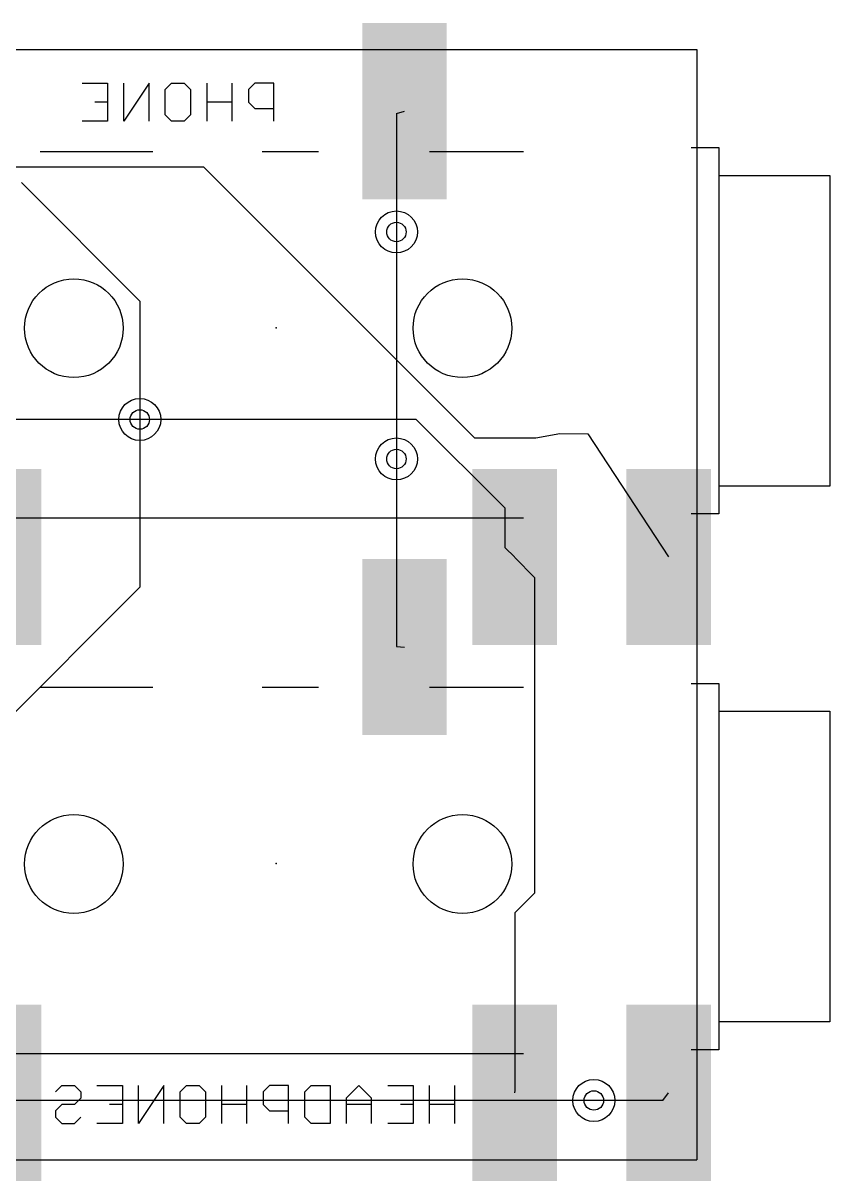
# Model space of a CAD drawing. Extents: x -0.09 to 4.03, y -0.1 to 0.91.
# Drawn here: x 3.459 to 4.031, y -0.015 to 0.806 of the extents above; entities that cross this region are included whole.
import ezdxf

# ---------------------------------------------------------------- set-up
doc = ezdxf.new("R2010")
doc.units = 0
for name, color, linetype in [('1', 22, 'CONTINUOUS'), ('16', 175, 'CONTINUOUS'), ('18', 82, 'CONTINUOUS'), ('20', 7, 'CONTINUOUS'), ('22', 253, 'CONTINUOUS'), ('24', 7, 'CONTINUOUS'), ('44', 253, 'CONTINUOUS'), ('52', 253, 'CONTINUOUS')]:
    doc.layers.add(name, color=color, linetype=linetype)

# ---------------------------------------------------------------- blocks, each defined once
blk = doc.blocks.new('RECT')
blk.add_solid([(-0.5, -0.5), (0.5, -0.5), (-0.5, 0.5), (0.5, 0.5)])
blk = doc.blocks.new('ROUNDV')
blk.add_circle((0, 0), 0.5)

msp = doc.modelspace()

# ---------------------------------------------------------------- linework, layer by layer
at = {"layer": '1'}
for p, q in [((3.458, 0.693), (3.542, 0.609)), ((3.724, 0.658), (3.724, 0.497)), ((3.542, 0.609), (3.542, 0.525)), ((3.542, 0.525), (3.542, 0.406)), ((3.542, 0.406), (3.353, 0.217)), ((3.864, 0.042), (3.388, 0.042))]:
    msp.add_line(p, q, dxfattribs=at)
at = {"layer": '16'}
for p, q in [((3.724, 0.742), (3.729724, 0.743602)), ((3.724, 0.742), (3.724, 0.658)), ((2.96324, 0.704157), (3.587097, 0.704157)), ((3.587097, 0.704157), (3.779255, 0.512)), ((3.542, 0.525), (3.269, 0.525)), ((3.738, 0.525), (3.542, 0.525)), ((3.801, 0.462), (3.738, 0.525)), ((3.779255, 0.512), (3.822805, 0.512)), ((3.822805, 0.512), (3.839835, 0.51497)), ((3.839835, 0.51497), (3.859835, 0.51472)), ((3.859835, 0.51472), (3.917055, 0.4275)), ((3.724, 0.497), (3.724, 0.364)), ((3.801, 0.434), (3.801, 0.462)), ((3.801, 0.434), (3.807835, 0.4275)), ((3.808, 0.427), (3.807835, 0.4275)), ((3.808, 0.427), (3.822, 0.413)), ((3.822, 0.413), (3.822, 0.189)), ((3.724, 0.364), (3.729724, 0.363602)), ((3.822, 0.189), (3.808, 0.175)), ((3.808, 0.175), (3.808, 0.049)), ((3.808, 0.049), (3.807835, 0.0475)), ((3.913, 0.042), (3.864, 0.042)), ((3.913, 0.042), (3.917055, 0.0475))]:
    msp.add_line(p, q, dxfattribs=at)
at = {"layer": '20'}
for p, q in [((0.03937, 0.787402), (3.937008, 0.787402)), ((3.937008, 0.787402), (3.937008, 0)), ((0.03937, 0), (3.937008, 0))]:
    msp.add_line(p, q, dxfattribs=at)
for centre in [(3.495236, 0.589724), (3.770827, 0.589724), (3.495236, 0.209724), (3.770827, 0.209724)]:
    msp.add_circle(centre, 0.035, dxfattribs=at)
at = {"layer": '22'}
for p, q in [((3.501112, 0.763578), (3.519127, 0.763578)), ((3.519127, 0.763578), (3.519127, 0.736555)), ((3.548593, 0.763578), (3.530577, 0.736555)), ((3.530577, 0.736555), (3.530577, 0.763578)), ((3.548593, 0.736555), (3.548593, 0.763578)), ((3.560042, 0.759074), (3.564546, 0.763578)), ((3.560042, 0.741059), (3.560042, 0.759074)), ((3.564546, 0.763578), (3.573554, 0.763578)), ((3.573554, 0.763578), (3.578058, 0.759074)), ((3.578058, 0.759074), (3.578058, 0.741059)), ((3.589508, 0.763578), (3.589508, 0.736555)), ((3.607523, 0.736555), (3.607523, 0.763578)), ((3.623477, 0.763578), (3.618973, 0.759074)), ((3.618973, 0.759074), (3.618973, 0.750067)), ((3.636988, 0.763578), (3.623477, 0.763578)), ((3.636988, 0.736555), (3.636988, 0.763578)), ((3.519127, 0.750067), (3.51012, 0.750067)), ((3.607523, 0.750067), (3.589508, 0.750067)), ((3.618973, 0.750067), (3.623477, 0.745563)), ((3.564546, 0.736555), (3.560042, 0.741059)), ((3.578058, 0.741059), (3.573554, 0.736555)), ((3.623477, 0.745563), (3.636988, 0.745563)), ((3.519127, 0.736555), (3.501112, 0.736555)), ((3.573554, 0.736555), (3.564546, 0.736555)), ((3.551319, 0.714921), (3.471319, 0.714921)), ((3.668819, 0.714921), (3.628819, 0.714921)), ((3.814134, 0.714921), (3.747569, 0.714921)), ((3.814134, 0.455079), (3.431319, 0.455079)), ((3.551319, 0.334921), (3.471319, 0.334921)), ((3.668819, 0.334921), (3.628819, 0.334921)), ((3.814134, 0.334921), (3.747569, 0.334921)), ((3.814134, 0.075079), (3.431319, 0.075079)), ((3.482139, 0.048098), (3.486643, 0.052602)), ((3.486643, 0.052602), (3.49565, 0.052602)), ((3.49565, 0.052602), (3.500154, 0.048098)), ((3.511604, 0.052602), (3.529619, 0.052602)), ((3.529619, 0.052602), (3.529619, 0.025579)), ((3.559085, 0.052602), (3.541069, 0.025579)), ((3.541069, 0.025579), (3.541069, 0.052602)), ((3.559085, 0.025579), (3.559085, 0.052602)), ((3.570534, 0.048098), (3.575038, 0.052602)), ((3.575038, 0.052602), (3.584046, 0.052602)), ((3.584046, 0.052602), (3.58855, 0.048098)), ((3.6, 0.052602), (3.6, 0.025579)), ((3.618015, 0.025579), (3.618015, 0.052602)), ((3.633969, 0.052602), (3.629465, 0.048098)), ((3.64748, 0.052602), (3.633969, 0.052602)), ((3.64748, 0.025579), (3.64748, 0.052602)), ((3.65893, 0.048098), (3.663434, 0.052602)), ((3.663434, 0.052602), (3.676945, 0.052602)), ((3.676945, 0.052602), (3.676945, 0.025579)), ((3.697403, 0.052602), (3.688395, 0.043594)), ((3.70641, 0.043594), (3.697403, 0.052602)), ((3.71786, 0.052602), (3.735876, 0.052602)), ((3.735876, 0.052602), (3.735876, 0.025579)), ((3.747325, 0.052602), (3.747325, 0.025579)), ((3.765341, 0.025579), (3.765341, 0.052602)), ((3.500154, 0.043594), (3.49565, 0.03909)), ((3.500154, 0.048098), (3.500154, 0.043594)), ((3.570534, 0.030083), (3.570534, 0.048098)), ((3.58855, 0.048098), (3.58855, 0.030083)), ((3.629465, 0.048098), (3.629465, 0.03909)), ((3.65893, 0.030083), (3.65893, 0.048098)), ((3.688395, 0.043594), (3.688395, 0.025579)), ((3.70641, 0.025579), (3.70641, 0.043594)), ((3.486643, 0.03909), (3.482139, 0.034586)), ((3.482139, 0.034586), (3.482139, 0.030083)), ((3.49565, 0.03909), (3.486643, 0.03909)), ((3.529619, 0.03909), (3.520612, 0.03909)), ((3.618015, 0.03909), (3.6, 0.03909)), ((3.629465, 0.03909), (3.633969, 0.034586)), ((3.633969, 0.034586), (3.64748, 0.034586)), ((3.70641, 0.03909), (3.688395, 0.03909)), ((3.735876, 0.03909), (3.726868, 0.03909)), ((3.765341, 0.03909), (3.747325, 0.03909)), ((3.482139, 0.030083), (3.486643, 0.025579)), ((3.486643, 0.025579), (3.49565, 0.025579)), ((3.49565, 0.025579), (3.500154, 0.030083)), ((3.529619, 0.025579), (3.511604, 0.025579)), ((3.575038, 0.025579), (3.570534, 0.030083)), ((3.584046, 0.025579), (3.575038, 0.025579)), ((3.58855, 0.030083), (3.584046, 0.025579)), ((3.663434, 0.025579), (3.65893, 0.030083)), ((3.676945, 0.025579), (3.663434, 0.025579)), ((3.735876, 0.025579), (3.71786, 0.025579))]:
    msp.add_line(p, q, dxfattribs=at)
at = {"layer": '24'}
for p in [(3.638819, 0.59), (3.638819, 0.21)]:
    msp.add_point(p, dxfattribs=at)
at = {"layer": '44'}
for centre in [(3.724, 0.658), (3.542, 0.525), (3.724, 0.497), (3.864, 0.042)]:
    msp.add_circle(centre, 0.00689, dxfattribs=at)
at = {"layer": '52'}
for p, q in [((3.932953, 0.717835), (3.952638, 0.717835)), ((3.952638, 0.717835), (3.952638, 0.69815)), ((3.952638, 0.69815), (3.952638, 0.477677)), ((3.952638, 0.69815), (4.031378, 0.69815)), ((4.031378, 0.69815), (4.031378, 0.477677)), ((3.952638, 0.477677), (3.952638, 0.457992)), ((4.031378, 0.477677), (3.952638, 0.477677)), ((3.952638, 0.457992), (3.932953, 0.457992)), ((3.932953, 0.337835), (3.952638, 0.337835)), ((3.952638, 0.337835), (3.952638, 0.31815)), ((3.952638, 0.31815), (3.952638, 0.097677)), ((3.952638, 0.31815), (4.031378, 0.31815)), ((4.031378, 0.31815), (4.031378, 0.097677)), ((3.952638, 0.097677), (3.952638, 0.077992)), ((4.031378, 0.097677), (3.952638, 0.097677)), ((3.952638, 0.077992), (3.932953, 0.077992))]:
    msp.add_line(p, q, dxfattribs=at)

# ---------------------------------------------------------------- block references
at = {"layer": '16', "xscale": 0.06, "yscale": 0.125, "rotation": 180}
for p in [(3.729724, 0.743602), (3.442165, 0.4275), (3.917055, 0.4275), (3.729724, 0.363602), (3.442165, 0.0475), (3.917055, 0.0475)]:
    msp.add_blockref('RECT', p, dxfattribs=at)
at = {"layer": '16', "xscale": 0.06, "yscale": 0.125}
for p in [(3.807835, 0.4275), (3.807835, 0.0475)]:
    msp.add_blockref('RECT', p, dxfattribs=at)
at = {"layer": '18', "xscale": 0.02978, "yscale": 0.02978}
for p in [(3.724, 0.658), (3.724, 0.658), (3.542, 0.525), (3.542, 0.525), (3.724, 0.497), (3.724, 0.497), (3.864, 0.042), (3.864, 0.042)]:
    msp.add_blockref('ROUNDV', p, dxfattribs=at)

doc.saveas('drawing.dxf')
